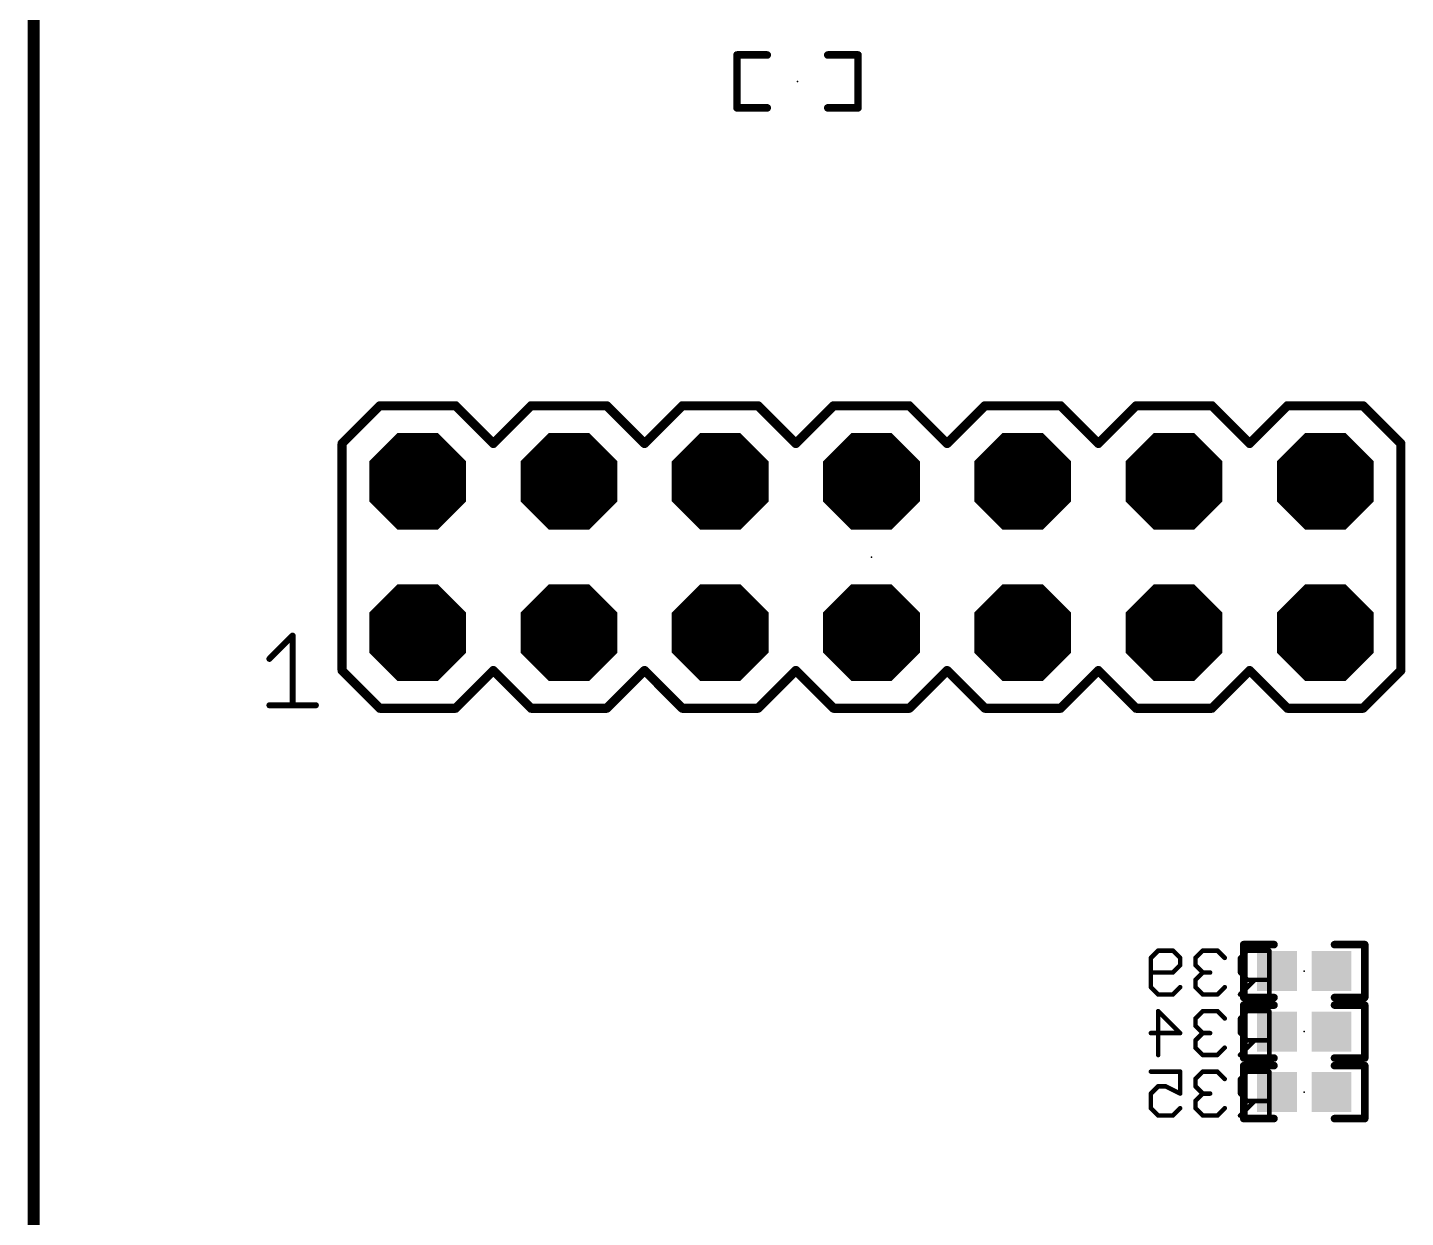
# Model space of a CAD drawing. Extents: x -36 to 36, y -94 to 86.
# Drawn here: x -35.41 to -12.27, y 11.1 to 31.08 of the extents above; entities that cross this region are included whole.
import ezdxf

# ---------------------------------------------------------------- set-up
doc = ezdxf.new("R2010")
doc.units = 0
for name, color, linetype in [('17', 82, 'CONTINUOUS'), ('20', 7, 'CONTINUOUS'), ('21', 253, 'CONTINUOUS'), ('22', 253, 'CONTINUOUS'), ('23', 7, 'CONTINUOUS'), ('24', 7, 'CONTINUOUS'), ('26', 253, 'CONTINUOUS'), ('30', 253, 'CONTINUOUS'), ('32', 253, 'CONTINUOUS')]:
    doc.layers.add(name, color=color, linetype=linetype)

# ---------------------------------------------------------------- blocks, each defined once
blk = doc.blocks.new('RECT')
blk.add_solid([(-0.5, -0.5), (0.5, -0.5), (-0.5, 0.5), (0.5, 0.5)])
blk = doc.blocks.new('OCTAGONP')
at = {"const_width": 0.5}
blk.add_lwpolyline([(-0.25, -0.1036), (-0.25, 0.1036), (-0.1036, 0.25), (0.1036, 0.25), (0.25, 0.1036), (0.25, -0.1036), (0.1036, -0.25), (-0.1036, -0.25), (-0.25, -0.1036), (-0.25, 0.1036)], dxfattribs=at)

msp = doc.modelspace()

# ---------------------------------------------------------------- linework, layer by layer
at = {"layer": '20', "const_width": 0.2032}
msp.add_lwpolyline([(-35.306, -90), (-35.306, 86.233)], dxfattribs=at)
at = {"layer": '21'}
for points, const_width in [([(-22.987, 30.6197), (-23.495, 30.6197)], 0.127), ([(-23.495, 30.6197), (-23.495, 29.7307)], 0.127), ([(-21.463, 30.6197), (-21.971, 30.6197)], 0.127), ([(-21.463, 29.7307), (-21.463, 30.6197)], 0.127), ([(-23.495, 29.7307), (-22.987, 29.7307)], 0.127), ([(-21.971, 29.7307), (-21.463, 29.7307)], 0.127), ([(-29.492, 24.731), (-30.127, 24.096)], 0.1524), ([(-29.492, 24.731), (-28.222, 24.731)], 0.1524), ([(-28.222, 24.731), (-27.587, 24.096)], 0.1524), ([(-27.587, 24.096), (-26.952, 24.731)], 0.1524), ([(-26.952, 24.731), (-25.682, 24.731)], 0.1524), ([(-25.682, 24.731), (-25.047, 24.096)], 0.1524), ([(-25.047, 24.096), (-24.412, 24.731)], 0.1524), ([(-24.412, 24.731), (-23.142, 24.731)], 0.1524), ([(-23.142, 24.731), (-22.507, 24.096)], 0.1524), ([(-21.872, 24.731), (-22.507, 24.096)], 0.1524), ([(-21.872, 24.731), (-20.602, 24.731)], 0.1524), ([(-20.602, 24.731), (-19.967, 24.096)], 0.1524), ([(-19.967, 24.096), (-19.332, 24.731)], 0.1524), ([(-19.332, 24.731), (-18.062, 24.731)], 0.1524), ([(-18.062, 24.731), (-17.427, 24.096)], 0.1524), ([(-17.427, 24.096), (-16.792, 24.731)], 0.1524), ([(-16.792, 24.731), (-15.522, 24.731)], 0.1524), ([(-15.522, 24.731), (-14.887, 24.096)], 0.1524), ([(-14.887, 24.096), (-14.252, 24.731)], 0.1524), ([(-14.252, 24.731), (-12.982, 24.731)], 0.1524), ([(-12.982, 24.731), (-12.347, 24.096)], 0.1524), ([(-30.127, 24.096), (-30.127, 20.286)], 0.1524), ([(-12.347, 24.096), (-12.347, 20.286)], 0.1524), ([(-31.3462, 20.4814), (-30.9564, 20.8712)], 0.1016), ([(-30.9564, 20.8712), (-30.9564, 19.7018)], 0.1016), ([(-30.127, 20.286), (-29.492, 19.651)], 0.1524), ([(-27.587, 20.286), (-28.222, 19.651)], 0.1524), ([(-26.952, 19.651), (-27.587, 20.286)], 0.1524), ([(-25.047, 20.286), (-25.682, 19.651)], 0.1524), ([(-24.412, 19.651), (-25.047, 20.286)], 0.1524), ([(-22.507, 20.286), (-23.142, 19.651)], 0.1524), ([(-22.507, 20.286), (-21.872, 19.651)], 0.1524), ([(-19.967, 20.286), (-20.602, 19.651)], 0.1524), ([(-19.332, 19.651), (-19.967, 20.286)], 0.1524), ([(-17.427, 20.286), (-18.062, 19.651)], 0.1524), ([(-16.792, 19.651), (-17.427, 20.286)], 0.1524), ([(-14.887, 20.286), (-15.522, 19.651)], 0.1524), ([(-14.252, 19.651), (-14.887, 20.286)], 0.1524), ([(-12.347, 20.286), (-12.982, 19.651)], 0.1524), ([(-31.3462, 19.7018), (-30.5666, 19.7018)], 0.1016), ([(-28.222, 19.651), (-29.492, 19.651)], 0.1524), ([(-25.682, 19.651), (-26.952, 19.651)], 0.1524), ([(-23.142, 19.651), (-24.412, 19.651)], 0.1524), ([(-20.602, 19.651), (-21.872, 19.651)], 0.1524), ([(-18.062, 19.651), (-19.332, 19.651)], 0.1524), ([(-15.522, 19.651), (-16.792, 19.651)], 0.1524), ([(-12.982, 19.651), (-14.252, 19.651)], 0.1524)]:
    msp.add_lwpolyline(points, dxfattribs=dict(at, const_width=const_width))
for points, const_width in [([(-23.495, 30.6515, 1), (-23.495, 30.588)], 0.0635), ([(-23.4633, 30.6197, 1), (-23.5267, 30.6197)], 0.0635), ([(-22.987, 30.588, 1), (-22.987, 30.6515)], 0.0635), ([(-21.971, 30.6515, 1), (-21.971, 30.588)], 0.0635), ([(-21.4313, 30.6197, 1), (-21.4947, 30.6197)], 0.0635), ([(-21.463, 30.588, 1), (-21.463, 30.6515)], 0.0635), ([(-23.495, 29.7625, 1), (-23.495, 29.699)], 0.0635), ([(-23.5267, 29.7307, 1), (-23.4633, 29.7307)], 0.0635), ([(-22.987, 29.699, 1), (-22.987, 29.7625)], 0.0635), ([(-21.971, 29.7625, 1), (-21.971, 29.699)], 0.0635), ([(-21.4947, 29.7307, 1), (-21.4313, 29.7307)], 0.0635), ([(-21.463, 29.699, 1), (-21.463, 29.7625)], 0.0635), ([(-29.492, 24.7691, 1), (-29.492, 24.6929)], 0.0762), ([(-29.4651, 24.7041, 1), (-29.5189, 24.7579)], 0.0762), ([(-28.1951, 24.7579, 1), (-28.2489, 24.7041)], 0.0762), ([(-28.222, 24.6929, 1), (-28.222, 24.7691)], 0.0762), ([(-26.952, 24.7691, 1), (-26.952, 24.6929)], 0.0762), ([(-26.9251, 24.7041, 1), (-26.9789, 24.7579)], 0.0762), ([(-25.6551, 24.7579, 1), (-25.7089, 24.7041)], 0.0762), ([(-25.682, 24.6929, 1), (-25.682, 24.7691)], 0.0762), ([(-24.412, 24.7691, 1), (-24.412, 24.6929)], 0.0762), ([(-24.3851, 24.7041, 1), (-24.4389, 24.7579)], 0.0762), ([(-23.1151, 24.7579, 1), (-23.1689, 24.7041)], 0.0762), ([(-23.142, 24.6929, 1), (-23.142, 24.7691)], 0.0762), ([(-21.872, 24.7691, 1), (-21.872, 24.6929)], 0.0762), ([(-21.8451, 24.7041, 1), (-21.8989, 24.7579)], 0.0762), ([(-20.5751, 24.7579, 1), (-20.6289, 24.7041)], 0.0762), ([(-20.602, 24.6929, 1), (-20.602, 24.7691)], 0.0762), ([(-19.332, 24.7691, 1), (-19.332, 24.6929)], 0.0762), ([(-19.3051, 24.7041, 1), (-19.3589, 24.7579)], 0.0762), ([(-18.0351, 24.7579, 1), (-18.0889, 24.7041)], 0.0762), ([(-18.062, 24.6929, 1), (-18.062, 24.7691)], 0.0762), ([(-16.792, 24.7691, 1), (-16.792, 24.6929)], 0.0762), ([(-16.7651, 24.7041, 1), (-16.8189, 24.7579)], 0.0762), ([(-15.4951, 24.7579, 1), (-15.5489, 24.7041)], 0.0762), ([(-15.522, 24.6929, 1), (-15.522, 24.7691)], 0.0762), ([(-14.252, 24.7691, 1), (-14.252, 24.6929)], 0.0762), ([(-14.2251, 24.7041, 1), (-14.2789, 24.7579)], 0.0762), ([(-12.9551, 24.7579, 1), (-13.0089, 24.7041)], 0.0762), ([(-12.982, 24.6929, 1), (-12.982, 24.7691)], 0.0762), ([(-30.0889, 24.096, 1), (-30.1651, 24.096)], 0.0762), ([(-30.1539, 24.1229, 1), (-30.1001, 24.0691)], 0.0762), ([(-27.6139, 24.1229, 1), (-27.5601, 24.0691)], 0.0762), ([(-27.6139, 24.0691, 1), (-27.5601, 24.1229)], 0.0762), ([(-25.0739, 24.1229, 1), (-25.0201, 24.0691)], 0.0762), ([(-25.0739, 24.0691, 1), (-25.0201, 24.1229)], 0.0762), ([(-22.5339, 24.1229, 1), (-22.4801, 24.0691)], 0.0762), ([(-22.5339, 24.0691, 1), (-22.4801, 24.1229)], 0.0762), ([(-19.9939, 24.1229, 1), (-19.9401, 24.0691)], 0.0762), ([(-19.9939, 24.0691, 1), (-19.9401, 24.1229)], 0.0762), ([(-17.4539, 24.1229, 1), (-17.4001, 24.0691)], 0.0762), ([(-17.4539, 24.0691, 1), (-17.4001, 24.1229)], 0.0762), ([(-14.9139, 24.1229, 1), (-14.8601, 24.0691)], 0.0762), ([(-14.9139, 24.0691, 1), (-14.8601, 24.1229)], 0.0762), ([(-12.3089, 24.096, 1), (-12.3851, 24.096)], 0.0762), ([(-12.3739, 24.0691, 1), (-12.3201, 24.1229)], 0.0762), ([(-30.931, 20.8712, 1), (-30.9818, 20.8712)], 0.0508), ([(-30.9384, 20.8532, 1), (-30.9744, 20.8892)], 0.0508), ([(-31.3642, 20.4994, 1), (-31.3282, 20.4634)], 0.0508), ([(-30.1001, 20.3129, 1), (-30.1539, 20.2591)], 0.0762), ([(-27.5601, 20.3129, 1), (-27.6139, 20.2591)], 0.0762), ([(-27.5601, 20.2591, 1), (-27.6139, 20.3129)], 0.0762), ([(-25.0201, 20.3129, 1), (-25.0739, 20.2591)], 0.0762), ([(-25.0201, 20.2591, 1), (-25.0739, 20.3129)], 0.0762), ([(-22.4801, 20.3129, 1), (-22.5339, 20.2591)], 0.0762), ([(-22.4801, 20.2591, 1), (-22.5339, 20.3129)], 0.0762), ([(-19.9401, 20.3129, 1), (-19.9939, 20.2591)], 0.0762), ([(-19.9401, 20.2591, 1), (-19.9939, 20.3129)], 0.0762), ([(-17.4001, 20.3129, 1), (-17.4539, 20.2591)], 0.0762), ([(-17.4001, 20.2591, 1), (-17.4539, 20.3129)], 0.0762), ([(-14.8601, 20.3129, 1), (-14.9139, 20.2591)], 0.0762), ([(-14.8601, 20.2591, 1), (-14.9139, 20.3129)], 0.0762), ([(-12.3201, 20.2591, 1), (-12.3739, 20.3129)], 0.0762), ([(-30.1651, 20.286, 1), (-30.0889, 20.286)], 0.0762), ([(-12.3851, 20.286, 1), (-12.3089, 20.286)], 0.0762), ([(-31.3462, 19.7272, 1), (-31.3462, 19.6764)], 0.0508), ([(-30.9818, 19.7018, 1), (-30.931, 19.7018)], 0.0508), ([(-30.5666, 19.6764, 1), (-30.5666, 19.7272)], 0.0508), ([(-29.492, 19.6891, 1), (-29.492, 19.6129)], 0.0762), ([(-29.5189, 19.6241, 1), (-29.4651, 19.6779)], 0.0762), ([(-28.2489, 19.6779, 1), (-28.1951, 19.6241)], 0.0762), ([(-28.222, 19.6129, 1), (-28.222, 19.6891)], 0.0762), ([(-26.952, 19.6891, 1), (-26.952, 19.6129)], 0.0762), ([(-26.9789, 19.6241, 1), (-26.9251, 19.6779)], 0.0762), ([(-25.7089, 19.6779, 1), (-25.6551, 19.6241)], 0.0762), ([(-25.682, 19.6129, 1), (-25.682, 19.6891)], 0.0762), ([(-24.412, 19.6891, 1), (-24.412, 19.6129)], 0.0762), ([(-24.4389, 19.6241, 1), (-24.3851, 19.6779)], 0.0762), ([(-23.1689, 19.6779, 1), (-23.1151, 19.6241)], 0.0762), ([(-23.142, 19.6129, 1), (-23.142, 19.6891)], 0.0762), ([(-21.872, 19.6891, 1), (-21.872, 19.6129)], 0.0762), ([(-21.8989, 19.6241, 1), (-21.8451, 19.6779)], 0.0762), ([(-20.6289, 19.6779, 1), (-20.5751, 19.6241)], 0.0762), ([(-20.602, 19.6129, 1), (-20.602, 19.6891)], 0.0762), ([(-19.332, 19.6891, 1), (-19.332, 19.6129)], 0.0762), ([(-19.3589, 19.6241, 1), (-19.3051, 19.6779)], 0.0762), ([(-18.0889, 19.6779, 1), (-18.0351, 19.6241)], 0.0762), ([(-18.062, 19.6129, 1), (-18.062, 19.6891)], 0.0762), ([(-16.792, 19.6891, 1), (-16.792, 19.6129)], 0.0762), ([(-16.8189, 19.6241, 1), (-16.7651, 19.6779)], 0.0762), ([(-15.5489, 19.6779, 1), (-15.4951, 19.6241)], 0.0762), ([(-15.522, 19.6129, 1), (-15.522, 19.6891)], 0.0762), ([(-14.252, 19.6891, 1), (-14.252, 19.6129)], 0.0762), ([(-14.2789, 19.6241, 1), (-14.2251, 19.6779)], 0.0762), ([(-13.0089, 19.6779, 1), (-12.9551, 19.6241)], 0.0762), ([(-12.982, 19.6129, 1), (-12.982, 19.6891)], 0.0762)]:
    msp.add_lwpolyline(points, format="xyb", dxfattribs=dict(at, const_width=const_width))
at = {"layer": '22', "const_width": 0.0635}
for points in [[(-14.986, 15.7163, 1), (-14.986, 15.6527)], [(-14.9543, 15.6845, 1), (-15.0178, 15.6845)], [(-14.478, 15.6527, 1), (-14.478, 15.7163)], [(-13.462, 15.7163, 1), (-13.462, 15.6527)], [(-12.9223, 15.6845, 1), (-12.9858, 15.6845)], [(-12.954, 15.6527, 1), (-12.954, 15.7163)], [(-14.986, 14.8273, 1), (-14.986, 14.7637)], [(-15.0178, 14.7955, 1), (-14.9543, 14.7955)], [(-14.478, 14.7637, 1), (-14.478, 14.8273)], [(-13.462, 14.8273, 1), (-13.462, 14.7637)], [(-12.9858, 14.7955, 1), (-12.9223, 14.7955)], [(-12.954, 14.7637, 1), (-12.954, 14.8273)], [(-14.986, 14.7003, 1), (-14.986, 14.6367)], [(-14.9543, 14.6685, 1), (-15.0178, 14.6685)], [(-14.478, 14.6367, 1), (-14.478, 14.7003)], [(-13.462, 14.7003, 1), (-13.462, 14.6367)], [(-12.9223, 14.6685, 1), (-12.9858, 14.6685)], [(-12.954, 14.6367, 1), (-12.954, 14.7003)], [(-14.986, 13.8113, 1), (-14.986, 13.7477)], [(-14.986, 13.6843, 1), (-14.986, 13.6207)], [(-15.0178, 13.7795, 1), (-14.9543, 13.7795)], [(-14.9543, 13.6525, 1), (-15.0178, 13.6525)], [(-14.478, 13.7477, 1), (-14.478, 13.8113)], [(-14.478, 13.6207, 1), (-14.478, 13.6843)], [(-13.462, 13.8113, 1), (-13.462, 13.7477)], [(-13.462, 13.6843, 1), (-13.462, 13.6207)], [(-12.9858, 13.7795, 1), (-12.9223, 13.7795)], [(-12.9223, 13.6525, 1), (-12.9858, 13.6525)], [(-12.954, 13.7477, 1), (-12.954, 13.8113)], [(-12.954, 13.6207, 1), (-12.954, 13.6843)], [(-14.986, 12.7953, 1), (-14.986, 12.7317)], [(-15.0178, 12.7635, 1), (-14.9543, 12.7635)], [(-14.478, 12.7317, 1), (-14.478, 12.7953)], [(-13.462, 12.7953, 1), (-13.462, 12.7317)], [(-12.9858, 12.7635, 1), (-12.9223, 12.7635)], [(-12.954, 12.7317, 1), (-12.954, 12.7953)]]:
    msp.add_lwpolyline(points, format="xyb", dxfattribs=at)
at = {"layer": '22', "const_width": 0.127}
for points in [[(-14.986, 14.7955), (-14.986, 15.6845)], [(-14.986, 15.6845), (-14.478, 15.6845)], [(-13.462, 15.6845), (-12.954, 15.6845)], [(-12.954, 15.6845), (-12.954, 14.7955)], [(-14.478, 14.7955), (-14.986, 14.7955)], [(-12.954, 14.7955), (-13.462, 14.7955)], [(-14.986, 13.7795), (-14.986, 14.6685)], [(-14.986, 14.6685), (-14.478, 14.6685)], [(-13.462, 14.6685), (-12.954, 14.6685)], [(-12.954, 14.6685), (-12.954, 13.7795)], [(-14.478, 13.7795), (-14.986, 13.7795)], [(-14.986, 12.7635), (-14.986, 13.6525)], [(-14.986, 13.6525), (-14.478, 13.6525)], [(-12.954, 13.7795), (-13.462, 13.7795)], [(-13.462, 13.6525), (-12.954, 13.6525)], [(-12.954, 13.6525), (-12.954, 12.7635)], [(-14.478, 12.7635), (-14.986, 12.7635)], [(-12.954, 12.7635), (-13.462, 12.7635)]]:
    msp.add_lwpolyline(points, dxfattribs=at)
at = {"layer": '23'}
for p in [(-22.479, 30.1752), (-21.237, 22.191)]:
    msp.add_point(p, dxfattribs=at)
at = {"layer": '24'}
for p in [(-13.97, 15.24), (-13.97, 14.224), (-13.97, 13.208)]:
    msp.add_point(p, dxfattribs=at)
at = {"layer": '26', "const_width": 0.0762}
for points in [[(-16.5452, 15.4607), (-16.4223, 15.5835)], [(-16.4223, 15.5835), (-16.1766, 15.5835)], [(-16.1766, 15.5835), (-16.0537, 15.4607)], [(-15.6739, 15.5835), (-15.7968, 15.4607)], [(-15.4281, 15.5835), (-15.6739, 15.5835)], [(-15.3053, 15.4607), (-15.4281, 15.5835)], [(-14.9255, 15.5835), (-15.0483, 15.4607)], [(-14.5569, 15.5835), (-14.9255, 15.5835)], [(-14.5569, 14.8463), (-14.5569, 15.5835)], [(-16.5452, 14.9692), (-16.5452, 15.4607)], [(-16.0537, 15.3378), (-16.1766, 15.2149)], [(-16.0537, 15.4607), (-16.0537, 15.3378)], [(-15.7968, 15.4607), (-15.7968, 15.3378)], [(-15.7968, 15.3378), (-15.6739, 15.2149)], [(-15.0483, 15.4607), (-15.0483, 15.2149)], [(-16.1766, 15.2149), (-16.5452, 15.2149)], [(-15.6739, 15.2149), (-15.7968, 15.092)], [(-15.7968, 15.092), (-15.7968, 14.9692)], [(-15.6739, 15.2149), (-15.551, 15.2149)], [(-15.0483, 15.2149), (-14.9255, 15.092)], [(-14.8026, 15.092), (-15.0483, 14.8463)], [(-14.9255, 15.092), (-14.5569, 15.092)], [(-16.4223, 14.8463), (-16.5452, 14.9692)], [(-16.1766, 14.8463), (-16.4223, 14.8463)], [(-16.0537, 14.9692), (-16.1766, 14.8463)], [(-15.7968, 14.9692), (-15.6739, 14.8463)], [(-15.6739, 14.8463), (-15.4281, 14.8463)], [(-15.4281, 14.8463), (-15.3053, 14.9692)], [(-16.4223, 13.8303), (-16.4223, 14.5675)], [(-16.4223, 14.5675), (-16.0537, 14.1989)], [(-15.6739, 14.5675), (-15.7968, 14.4447)], [(-15.4281, 14.5675), (-15.6739, 14.5675)], [(-15.3053, 14.4447), (-15.4281, 14.5675)], [(-14.9255, 14.5675), (-15.0483, 14.4447)], [(-14.5569, 14.5675), (-14.9255, 14.5675)], [(-14.5569, 13.8303), (-14.5569, 14.5675)], [(-15.7968, 14.4447), (-15.7968, 14.3218)], [(-15.7968, 14.3218), (-15.6739, 14.1989)], [(-15.0483, 14.4447), (-15.0483, 14.1989)], [(-16.0537, 14.1989), (-16.5452, 14.1989)], [(-15.6739, 14.1989), (-15.7968, 14.076)], [(-15.7968, 14.076), (-15.7968, 13.9532)], [(-15.6739, 14.1989), (-15.551, 14.1989)], [(-15.0483, 14.1989), (-14.9255, 14.076)], [(-14.8026, 14.076), (-15.0483, 13.8303)], [(-14.9255, 14.076), (-14.5569, 14.076)], [(-15.7968, 13.9532), (-15.6739, 13.8303)], [(-15.4281, 13.8303), (-15.3053, 13.9532)], [(-15.6739, 13.8303), (-15.4281, 13.8303)], [(-16.5452, 13.5515), (-16.0537, 13.5515)], [(-16.0537, 13.5515), (-16.0537, 13.1829)], [(-15.6739, 13.5515), (-15.7968, 13.4287)], [(-15.7968, 13.4287), (-15.7968, 13.3058)], [(-15.4281, 13.5515), (-15.6739, 13.5515)], [(-15.3053, 13.4287), (-15.4281, 13.5515)], [(-14.9255, 13.5515), (-15.0483, 13.4287)], [(-15.0483, 13.4287), (-15.0483, 13.1829)], [(-14.5569, 13.5515), (-14.9255, 13.5515)], [(-14.5569, 12.8143), (-14.5569, 13.5515)], [(-16.4223, 13.3058), (-16.5452, 13.1829)], [(-16.5452, 13.1829), (-16.5452, 12.9372)], [(-16.2994, 13.3058), (-16.4223, 13.3058)], [(-16.0537, 13.1829), (-16.2994, 13.3058)], [(-15.7968, 13.3058), (-15.6739, 13.1829)], [(-15.6739, 13.1829), (-15.7968, 13.06)], [(-15.6739, 13.1829), (-15.551, 13.1829)], [(-15.0483, 13.1829), (-14.9255, 13.06)], [(-16.5452, 12.9372), (-16.4223, 12.8143)], [(-16.1766, 12.8143), (-16.0537, 12.9372)], [(-15.7968, 13.06), (-15.7968, 12.9372)], [(-15.7968, 12.9372), (-15.6739, 12.8143)], [(-15.4281, 12.8143), (-15.3053, 12.9372)], [(-14.8026, 13.06), (-15.0483, 12.8143)], [(-14.9255, 13.06), (-14.5569, 13.06)], [(-16.4223, 12.8143), (-16.1766, 12.8143)], [(-15.6739, 12.8143), (-15.4281, 12.8143)]]:
    msp.add_lwpolyline(points, dxfattribs=at)
at = {"layer": '26', "const_width": 0.0381}
for points in [[(-16.4223, 15.6026, 1), (-16.4223, 15.5645)], [(-16.4088, 15.5701, 1), (-16.4358, 15.597)], [(-16.1631, 15.597, 1), (-16.19, 15.5701)], [(-16.1766, 15.5645, 1), (-16.1766, 15.6026)], [(-15.6739, 15.6026, 1), (-15.6739, 15.5645)], [(-15.6604, 15.5701, 1), (-15.6874, 15.597)], [(-15.4147, 15.597, 1), (-15.4416, 15.5701)], [(-15.4281, 15.5645, 1), (-15.4281, 15.6026)], [(-14.9255, 15.6026, 1), (-14.9255, 15.5645)], [(-14.912, 15.5701, 1), (-14.9389, 15.597)], [(-14.5378, 15.5835, 1), (-14.5759, 15.5835)], [(-14.5569, 15.5645, 1), (-14.5569, 15.6026)], [(-16.5261, 15.4607, 1), (-16.5642, 15.4607)], [(-16.5586, 15.4741, 1), (-16.5317, 15.4472)], [(-16.0346, 15.4607, 1), (-16.0727, 15.4607)], [(-16.0727, 15.3378, 1), (-16.0346, 15.3378)], [(-16.0672, 15.4472, 1), (-16.0402, 15.4741)], [(-16.0402, 15.3243, 1), (-16.0672, 15.3513)], [(-15.7833, 15.3513, 1), (-15.8102, 15.3243)], [(-15.7777, 15.4607, 1), (-15.8158, 15.4607)], [(-15.8102, 15.4741, 1), (-15.7833, 15.4472)], [(-15.8158, 15.3378, 1), (-15.7777, 15.3378)], [(-15.3187, 15.4472, 1), (-15.2918, 15.4741)], [(-15.0293, 15.4607, 1), (-15.0674, 15.4607)], [(-15.0618, 15.4741, 1), (-15.0349, 15.4472)], [(-16.5452, 15.234, 1), (-16.5452, 15.1959)], [(-16.19, 15.2284, 1), (-16.1631, 15.2014)], [(-16.1766, 15.1959, 1), (-16.1766, 15.234)], [(-15.7777, 15.092, 1), (-15.8158, 15.092)], [(-15.8102, 15.1055, 1), (-15.7833, 15.0786)], [(-15.6739, 15.234, 1), (-15.6739, 15.1959)], [(-15.6604, 15.2014, 1), (-15.6874, 15.2284)], [(-15.6874, 15.2014, 1), (-15.6604, 15.2284)], [(-15.551, 15.1959, 1), (-15.551, 15.234)], [(-15.0349, 15.2284, 1), (-15.0618, 15.2014)], [(-15.0674, 15.2149, 1), (-15.0293, 15.2149)], [(-14.9255, 15.1111, 1), (-14.9255, 15.073)], [(-14.9389, 15.0786, 1), (-14.912, 15.1055)], [(-14.7891, 15.0786, 1), (-14.8161, 15.1055)], [(-14.5569, 15.073, 1), (-14.5569, 15.1111)], [(-16.5317, 14.9826, 1), (-16.5586, 14.9557)], [(-16.5642, 14.9692, 1), (-16.5261, 14.9692)], [(-16.4223, 14.8654, 1), (-16.4223, 14.8273)], [(-16.4358, 14.8328, 1), (-16.4088, 14.8598)], [(-16.19, 14.8598, 1), (-16.1631, 14.8328)], [(-16.1766, 14.8273, 1), (-16.1766, 14.8654)], [(-16.0402, 14.9557, 1), (-16.0672, 14.9826)], [(-15.7833, 14.9826, 1), (-15.8102, 14.9557)], [(-15.8158, 14.9692, 1), (-15.7777, 14.9692)], [(-15.6739, 14.8654, 1), (-15.6739, 14.8273)], [(-15.6874, 14.8328, 1), (-15.6604, 14.8598)], [(-15.4416, 14.8598, 1), (-15.4147, 14.8328)], [(-15.4281, 14.8273, 1), (-15.4281, 14.8654)], [(-15.2918, 14.9557, 1), (-15.3187, 14.9826)], [(-15.0618, 14.8598, 1), (-15.0349, 14.8328)], [(-14.5759, 14.8463, 1), (-14.5378, 14.8463)], [(-16.4088, 14.581, 1), (-16.4358, 14.5541)], [(-16.4032, 14.5675, 1), (-16.4413, 14.5675)], [(-15.6739, 14.5866, 1), (-15.6739, 14.5485)], [(-15.6604, 14.5541, 1), (-15.6874, 14.581)], [(-15.4147, 14.581, 1), (-15.4416, 14.5541)], [(-15.4281, 14.5485, 1), (-15.4281, 14.5866)], [(-14.9255, 14.5866, 1), (-14.9255, 14.5485)], [(-14.912, 14.5541, 1), (-14.9389, 14.581)], [(-14.5378, 14.5675, 1), (-14.5759, 14.5675)], [(-14.5569, 14.5485, 1), (-14.5569, 14.5866)], [(-15.7833, 14.3353, 1), (-15.8102, 14.3083)], [(-15.7777, 14.4447, 1), (-15.8158, 14.4447)], [(-15.8102, 14.4581, 1), (-15.7833, 14.4312)], [(-15.3187, 14.4312, 1), (-15.2918, 14.4581)], [(-15.0293, 14.4447, 1), (-15.0674, 14.4447)], [(-15.0618, 14.4581, 1), (-15.0349, 14.4312)], [(-16.5452, 14.218, 1), (-16.5452, 14.1799)], [(-16.0672, 14.1854, 1), (-16.0402, 14.2124)], [(-16.0537, 14.1799, 1), (-16.0537, 14.218)], [(-15.8158, 14.3218, 1), (-15.7777, 14.3218)], [(-15.7777, 14.076, 1), (-15.8158, 14.076)], [(-15.6739, 14.218, 1), (-15.6739, 14.1799)], [(-15.6604, 14.1854, 1), (-15.6874, 14.2124)], [(-15.6874, 14.1854, 1), (-15.6604, 14.2124)], [(-15.551, 14.1799, 1), (-15.551, 14.218)], [(-15.0349, 14.2124, 1), (-15.0618, 14.1854)], [(-15.0674, 14.1989, 1), (-15.0293, 14.1989)], [(-14.9255, 14.0951, 1), (-14.9255, 14.057)], [(-14.7891, 14.0626, 1), (-14.8161, 14.0895)], [(-14.5569, 14.057, 1), (-14.5569, 14.0951)], [(-15.8102, 14.0895, 1), (-15.7833, 14.0626)], [(-15.7833, 13.9666, 1), (-15.8102, 13.9397)], [(-15.8158, 13.9532, 1), (-15.7777, 13.9532)], [(-15.2918, 13.9397, 1), (-15.3187, 13.9666)], [(-14.9389, 14.0626, 1), (-14.912, 14.0895)], [(-16.4413, 13.8303, 1), (-16.4032, 13.8303)], [(-15.6739, 13.8494, 1), (-15.6739, 13.8113)], [(-15.6874, 13.8168, 1), (-15.6604, 13.8438)], [(-15.4416, 13.8438, 1), (-15.4147, 13.8168)], [(-15.4281, 13.8113, 1), (-15.4281, 13.8494)], [(-15.0618, 13.8438, 1), (-15.0349, 13.8168)], [(-14.5759, 13.8303, 1), (-14.5378, 13.8303)], [(-16.5452, 13.5706, 1), (-16.5452, 13.5325)], [(-16.0346, 13.5515, 1), (-16.0727, 13.5515)], [(-16.0537, 13.5325, 1), (-16.0537, 13.5706)], [(-15.7777, 13.4287, 1), (-15.8158, 13.4287)], [(-15.8102, 13.4421, 1), (-15.7833, 13.4152)], [(-15.6739, 13.5706, 1), (-15.6739, 13.5325)], [(-15.6604, 13.5381, 1), (-15.6874, 13.565)], [(-15.4147, 13.565, 1), (-15.4416, 13.5381)], [(-15.4281, 13.5325, 1), (-15.4281, 13.5706)], [(-15.3187, 13.4152, 1), (-15.2918, 13.4421)], [(-15.0293, 13.4287, 1), (-15.0674, 13.4287)], [(-15.0618, 13.4421, 1), (-15.0349, 13.4152)], [(-14.9255, 13.5706, 1), (-14.9255, 13.5325)], [(-14.912, 13.5381, 1), (-14.9389, 13.565)], [(-14.5378, 13.5515, 1), (-14.5759, 13.5515)], [(-14.5569, 13.5325, 1), (-14.5569, 13.5706)], [(-16.5586, 13.1964, 1), (-16.5317, 13.1694)], [(-16.5261, 13.1829, 1), (-16.5642, 13.1829)], [(-16.4223, 13.3248, 1), (-16.4223, 13.2867)], [(-16.4088, 13.2923, 1), (-16.4358, 13.3193)], [(-16.2909, 13.3228, 1), (-16.3079, 13.2887)], [(-16.2994, 13.2867, 1), (-16.2994, 13.3248)], [(-16.0727, 13.1829, 1), (-16.0346, 13.1829)], [(-16.0622, 13.1659, 1), (-16.0452, 13.2)], [(-15.7833, 13.3193, 1), (-15.8102, 13.2923)], [(-15.8158, 13.3058, 1), (-15.7777, 13.3058)], [(-15.6739, 13.202, 1), (-15.6739, 13.1639)], [(-15.6604, 13.1694, 1), (-15.6874, 13.1964)], [(-15.6874, 13.1694, 1), (-15.6604, 13.1964)], [(-15.551, 13.1639, 1), (-15.551, 13.202)], [(-15.0349, 13.1964, 1), (-15.0618, 13.1694)], [(-15.0674, 13.1829, 1), (-15.0293, 13.1829)], [(-16.5317, 12.9506, 1), (-16.5586, 12.9237)], [(-16.0402, 12.9237, 1), (-16.0672, 12.9506)], [(-15.7777, 13.06, 1), (-15.8158, 13.06)], [(-15.8102, 13.0735, 1), (-15.7833, 13.0466)], [(-15.7833, 12.9506, 1), (-15.8102, 12.9237)], [(-15.2918, 12.9237, 1), (-15.3187, 12.9506)], [(-14.9255, 13.0791, 1), (-14.9255, 13.041)], [(-14.9389, 13.0466, 1), (-14.912, 13.0735)], [(-14.7891, 13.0466, 1), (-14.8161, 13.0735)], [(-14.5569, 13.041, 1), (-14.5569, 13.0791)], [(-16.5642, 12.9372, 1), (-16.5261, 12.9372)], [(-16.4223, 12.8334, 1), (-16.4223, 12.7953)], [(-16.4358, 12.8008, 1), (-16.4088, 12.8278)], [(-16.19, 12.8278, 1), (-16.1631, 12.8008)], [(-16.1766, 12.7953, 1), (-16.1766, 12.8334)], [(-15.8158, 12.9372, 1), (-15.7777, 12.9372)], [(-15.6739, 12.8334, 1), (-15.6739, 12.7953)], [(-15.6874, 12.8008, 1), (-15.6604, 12.8278)], [(-15.4416, 12.8278, 1), (-15.4147, 12.8008)], [(-15.4281, 12.7953, 1), (-15.4281, 12.8334)], [(-15.0618, 12.8278, 1), (-15.0349, 12.8008)], [(-14.5759, 12.8143, 1), (-14.5378, 12.8143)]]:
    msp.add_lwpolyline(points, format="xyb", dxfattribs=at)

# ---------------------------------------------------------------- block references
at = {"layer": '17', "xscale": 1.524, "yscale": 1.524}
for p in [(-28.857, 23.461), (-28.857, 23.461), (-26.317, 23.461), (-26.317, 23.461), (-23.777, 23.461), (-23.777, 23.461), (-21.237, 23.461), (-21.237, 23.461), (-18.697, 23.461), (-18.697, 23.461), (-16.157, 23.461), (-16.157, 23.461), (-13.617, 23.461), (-13.617, 23.461), (-28.857, 20.921), (-28.857, 20.921), (-26.317, 20.921), (-26.317, 20.921), (-23.777, 20.921), (-23.777, 20.921), (-21.237, 20.921), (-21.237, 20.921), (-18.697, 20.921), (-18.697, 20.921), (-16.157, 20.921), (-16.157, 20.921), (-13.617, 20.921), (-13.617, 20.921)]:
    msp.add_blockref('OCTAGONP', p, dxfattribs=at)
at = {"layer": '30'}
for name, p, xscale, yscale in [('OCTAGONP', (-28.857, 23.461), 1.6256, 1.6256), ('OCTAGONP', (-26.317, 23.461), 1.6256, 1.6256), ('OCTAGONP', (-23.777, 23.461), 1.6256, 1.6256), ('OCTAGONP', (-21.237, 23.461), 1.6256, 1.6256), ('OCTAGONP', (-18.697, 23.461), 1.6256, 1.6256), ('OCTAGONP', (-16.157, 23.461), 1.6256, 1.6256), ('OCTAGONP', (-13.617, 23.461), 1.6256, 1.6256), ('OCTAGONP', (-28.857, 20.921), 1.6256, 1.6256), ('OCTAGONP', (-26.317, 20.921), 1.6256, 1.6256), ('OCTAGONP', (-23.777, 20.921), 1.6256, 1.6256), ('OCTAGONP', (-21.237, 20.921), 1.6256, 1.6256), ('OCTAGONP', (-18.697, 20.921), 1.6256, 1.6256), ('OCTAGONP', (-16.157, 20.921), 1.6256, 1.6256), ('OCTAGONP', (-13.617, 20.921), 1.6256, 1.6256), ('RECT', (-14.4272, 14.224), 0.6706, 0.6706), ('RECT', (-13.5128, 14.224), 0.6706, 0.6706), ('RECT', (-14.4272, 13.208), 0.6706, 0.6706), ('RECT', (-13.5128, 13.208), 0.6706, 0.6706)]:
    msp.add_blockref(name, p, dxfattribs=dict(at, xscale=xscale, yscale=yscale))
at = {"layer": '30', "xscale": 0.6706, "yscale": 0.6706, "rotation": 180}
for p in [(-14.4272, 15.24), (-13.5128, 15.24)]:
    msp.add_blockref('RECT', p, dxfattribs=at)
at = {"layer": '32', "xscale": 0.6096, "yscale": 0.6096, "rotation": 180}
for p in [(-14.4272, 15.24), (-13.5128, 15.24)]:
    msp.add_blockref('RECT', p, dxfattribs=at)
at = {"layer": '32', "xscale": 0.6096, "yscale": 0.6096}
for p in [(-14.4272, 14.224), (-13.5128, 14.224), (-14.4272, 13.208), (-13.5128, 13.208)]:
    msp.add_blockref('RECT', p, dxfattribs=at)

doc.saveas('drawing.dxf')
